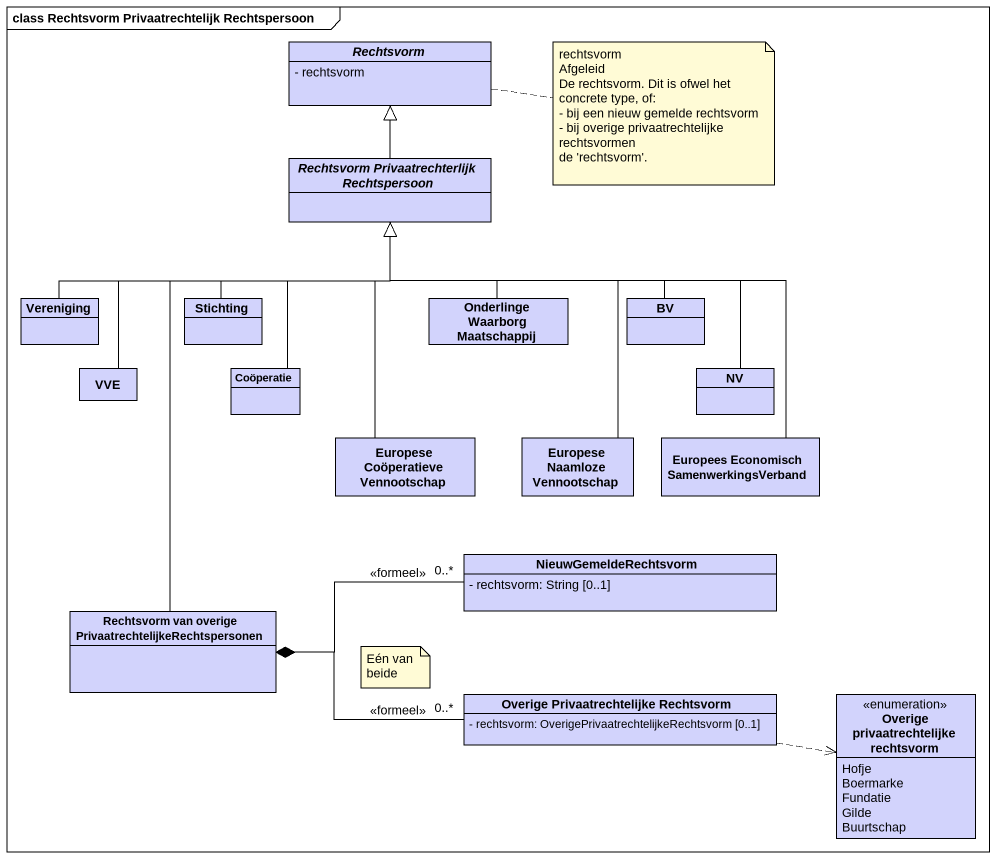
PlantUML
@startuml
mainframe class Rechtsvorm Privaatrechtelijk Rechtspersoon
hide circle
hide empty members
skinparam classAttributeIconSize 0
abstract class Rechtsvorm #D2D3FC {
  - rechtsvorm
}
abstract class "Rechtsvorm Privaatrechterlijk Rechtspersoon" as Rechtsvorm_2 #D2D3FC
class Vereniging #D2D3FC
class Stichting #D2D3FC
class "Onderlinge Waarborg Maatschappij" as Onderlinge_Waarborg #D2D3FC
class BV #D2D3FC
class VVE #D2D3FC
class Coöperatie #D2D3FC
class NV #D2D3FC
class "Europese Coöperatieve Vennootschap" as Europese_Coöperatieve #D2D3FC
class "Europese Naamloze Vennootschap" as Europese_Naamloze #D2D3FC
class "Europees Economisch SamenwerkingsVerband" as Europees_Economisch #D2D3FC
class NieuwGemeldeRechtsvorm #D2D3FC {
  - rechtsvorm: String [0..1]
}
class "Rechtsvorm van overige PrivaatrechtelijkeRechtspersonen" as Rechtsvorm_van_overige #D2D3FC
class "Overige Privaatrechtelijke Rechtsvorm" as Overige_Privaatrechtelijke #D2D3FC {
  - rechtsvorm: OverigePrivaatrechtelijkeRechtsvorm [0..1]
}
enum "Overige privaatrechtelijke rechtsvorm" as Overige_privaatrechtelijke #D2D3FC {
  Hofje
  Boermarke
  Fundatie
  Gilde
  Buurtschap
}
Rechtsvorm_2 -up-|> Rechtsvorm
Vereniging -right-|> Rechtsvorm_2
Stichting -up-|> Rechtsvorm_2
Onderlinge_Waarborg -up-|> Rechtsvorm_2
BV -left-|> Rechtsvorm_2
VVE -up-|> Rechtsvorm_2
Coöperatie -up-|> Rechtsvorm_2
NV -left-|> Rechtsvorm_2
Europese_Coöperatieve -up-|> Rechtsvorm_2
Europese_Naamloze -up-|> Rechtsvorm_2
Europees_Economisch -up-|> Rechtsvorm_2
NieuwGemeldeRechtsvorm "0..*" -left-* Rechtsvorm_van_overige : <<formeel>>
Rechtsvorm_van_overige -up-|> Rechtsvorm_2
Overige_Privaatrechtelijke "0..*" -left-* Rechtsvorm_van_overige : <<formeel>>
Overige_Privaatrechtelijke .right.> Overige_privaatrechtelijke
note right of Rechtsvorm
  rechtsvorm
  Afgeleid
  De rechtsvorm. Dit is ofwel het concrete type, of:
  - bij een nieuw gemelde rechtsvorm
  - bij overige privaatrechtelijke rechtsvormen
  de 'rechtsvorm'.
end note
note as N2
  Eén van beide
end note
@enduml
